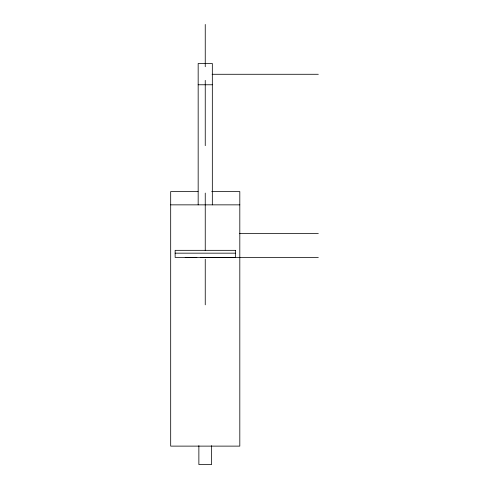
<?xml version="1.0" encoding="UTF-8"?>
<svg xmlns="http://www.w3.org/2000/svg" width="489" height="489" viewBox="0 0 489 489"><rect width="100%" height="100%" fill="white"/><g stroke="black" fill="none" stroke-linecap="round" stroke-linejoin="round"><path stroke-width="0.73" d="M207.147 257.416L206.034 257.403L206.7 257.403M192.849 257.416L195.019 257.416L194.579 257.416M191.651 257.416L190.441 257.416L193.277 257.416M190.508 257.416L191.511 257.416M215.557 257.416L216.56 257.416M205.246 257.416L203.21 257.416L204.463 257.403L203.797 257.403M218.601 257.416L220.062 257.416L215.478 257.416L217.892 257.416M216.975 257.416L217.642 257.416M193.937 257.416L194.94 257.416M218.98 257.416L220.056 257.416M186.468 257.416L185.252 257.416L189.09 257.416M221.89 257.416L220.673 257.416L224.512 257.416M190.441 257.416L191.89 257.416M194.341 257.416L196.853 257.416M213.644 257.416L216.15 257.416M221.431 257.416L223.51 257.416M200.27 257.416L202.201 257.403M188.607 257.416L189.824 257.416M186.009 257.416L188.088 257.416M193.797 257.416L195.007 257.416M224.029 257.416L225.246 257.416M212.122 74.279L318.315 74.279M198.167 84.768L212.33 84.768M198.033 191.566L170.685 191.566L170.685 446.121L239.812 446.121L239.812 191.566L211.706 191.566M170.685 204.854L239.812 204.854M239.628 233.43L318.315 233.43M175.141 253.161L235.356 253.168M205.246 257.483L318.315 257.483M203.21 257.416L203.882 257.416M216.242 257.416L215.484 257.416L216.939 257.416M208.29 257.403L210.227 257.416M219.61 257.403L219.983 257.416M212.33 204.854L212.33 63.491L198.167 63.491L198.167 204.854M211.621 445.65L211.621 464.55L198.87 464.55L198.87 445.65M205.246 24.45L205.246 66.73M205.246 80.355L205.246 145.679M205.246 193.076L205.246 250.668M205.246 259.256L205.246 304.83M235.356 250.331L175.141 250.331L175.141 257.416L235.356 257.416L235.356 250.331"/></g></svg>
